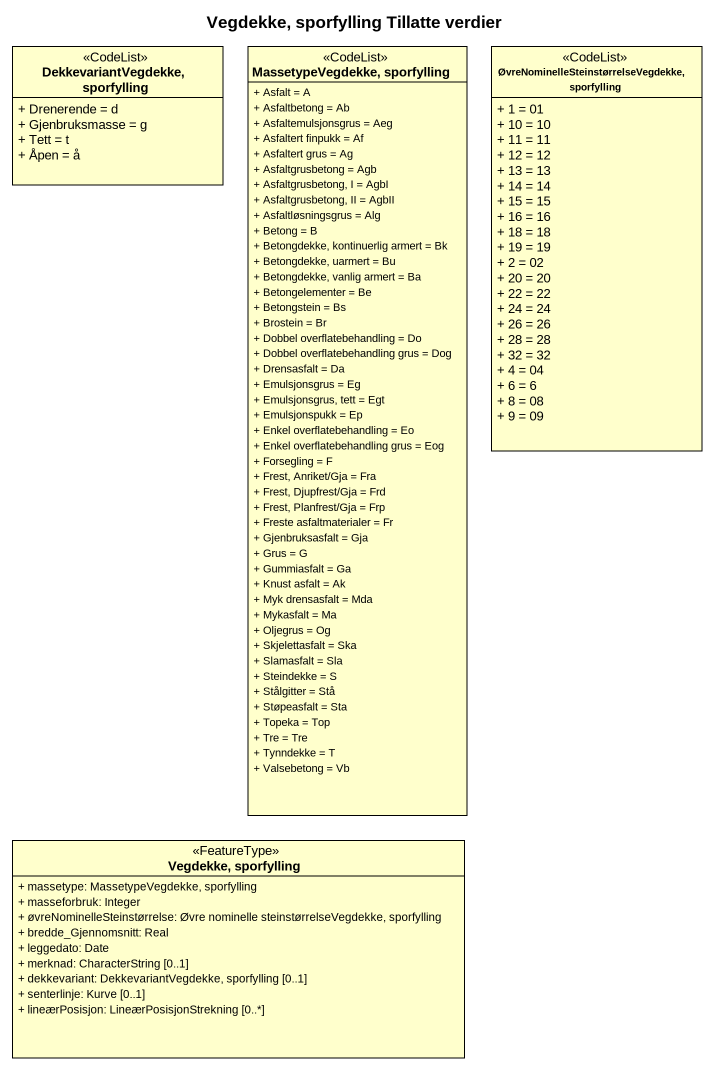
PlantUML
@startuml
title Vegdekke, sporfylling Tillatte verdier
hide circle
hide empty members
skinparam classAttributeIconSize 0
class "DekkevariantVegdekke, sporfylling" as DekkevariantVegdekke <<CodeList>> {
  + Drenerende = d
  + Gjenbruksmasse = g
  + Tett = t
  + Åpen = å
}
class "MassetypeVegdekke, sporfylling" as MassetypeVegdekke <<CodeList>> {
  + Asfalt = A
  + Asfaltbetong = Ab
  + Asfaltemulsjonsgrus = Aeg
  + Asfaltert finpukk = Af
  + Asfaltert grus = Ag
  + Asfaltgrusbetong = Agb
  + Asfaltgrusbetong, I = AgbI
  + Asfaltgrusbetong, II = AgbII
  + Asfaltløsningsgrus = Alg
  + Betong = B
  + Betongdekke, kontinuerlig armert = Bk
  + Betongdekke, uarmert = Bu
  + Betongdekke, vanlig armert = Ba
  + Betongelementer = Be
  + Betongstein = Bs
  + Brostein = Br
  + Dobbel overflatebehandling = Do
  + Dobbel overflatebehandling grus = Dog
  + Drensasfalt = Da
  + Emulsjonsgrus = Eg
  + Emulsjonsgrus, tett = Egt
  + Emulsjonspukk = Ep
  + Enkel overflatebehandling = Eo
  + Enkel overflatebehandling grus = Eog
  + Forsegling = F
  + Frest, Anriket/Gja = Fra
  + Frest, Djupfrest/Gja = Frd
  + Frest, Planfrest/Gja = Frp
  + Freste asfaltmaterialer = Fr
  + Gjenbruksasfalt = Gja
  + Grus = G
  + Gummiasfalt = Ga
  + Knust asfalt = Ak
  + Myk drensasfalt = Mda
  + Mykasfalt = Ma
  + Oljegrus = Og
  + Skjelettasfalt = Ska
  + Slamasfalt = Sla
  + Steindekke = S
  + Stålgitter = Stå
  + Støpeasfalt = Sta
  + Topeka = Top
  + Tre = Tre
  + Tynndekke = T
  + Valsebetong = Vb
}
class "ØvreNominelleSteinstørrelseVegdekke, sporfylling" as ØvreNominelleSteinstørrelseV <<CodeList>> {
  + 1 = 01
  + 10 = 10
  + 11 = 11
  + 12 = 12
  + 13 = 13
  + 14 = 14
  + 15 = 15
  + 16 = 16
  + 18 = 18
  + 19 = 19
  + 2 = 02
  + 20 = 20
  + 22 = 22
  + 24 = 24
  + 26 = 26
  + 28 = 28
  + 32 = 32
  + 4 = 04
  + 6 = 6
  + 8 = 08
  + 9 = 09
}
class "Vegdekke, sporfylling" as Vegdekke_sporfylling <<FeatureType>> {
  + massetype: MassetypeVegdekke, sporfylling
  + masseforbruk: Integer
  + øvreNominelleSteinstørrelse: Øvre nominelle steinstørrelseVegdekke, sporfylling
  + bredde_Gjennomsnitt: Real
  + leggedato: Date
  + merknad: CharacterString [0..1]
  + dekkevariant: DekkevariantVegdekke, sporfylling [0..1]
  + senterlinje: Kurve [0..1]
  + lineærPosisjon: LineærPosisjonStrekning [0..*]
}
@enduml
